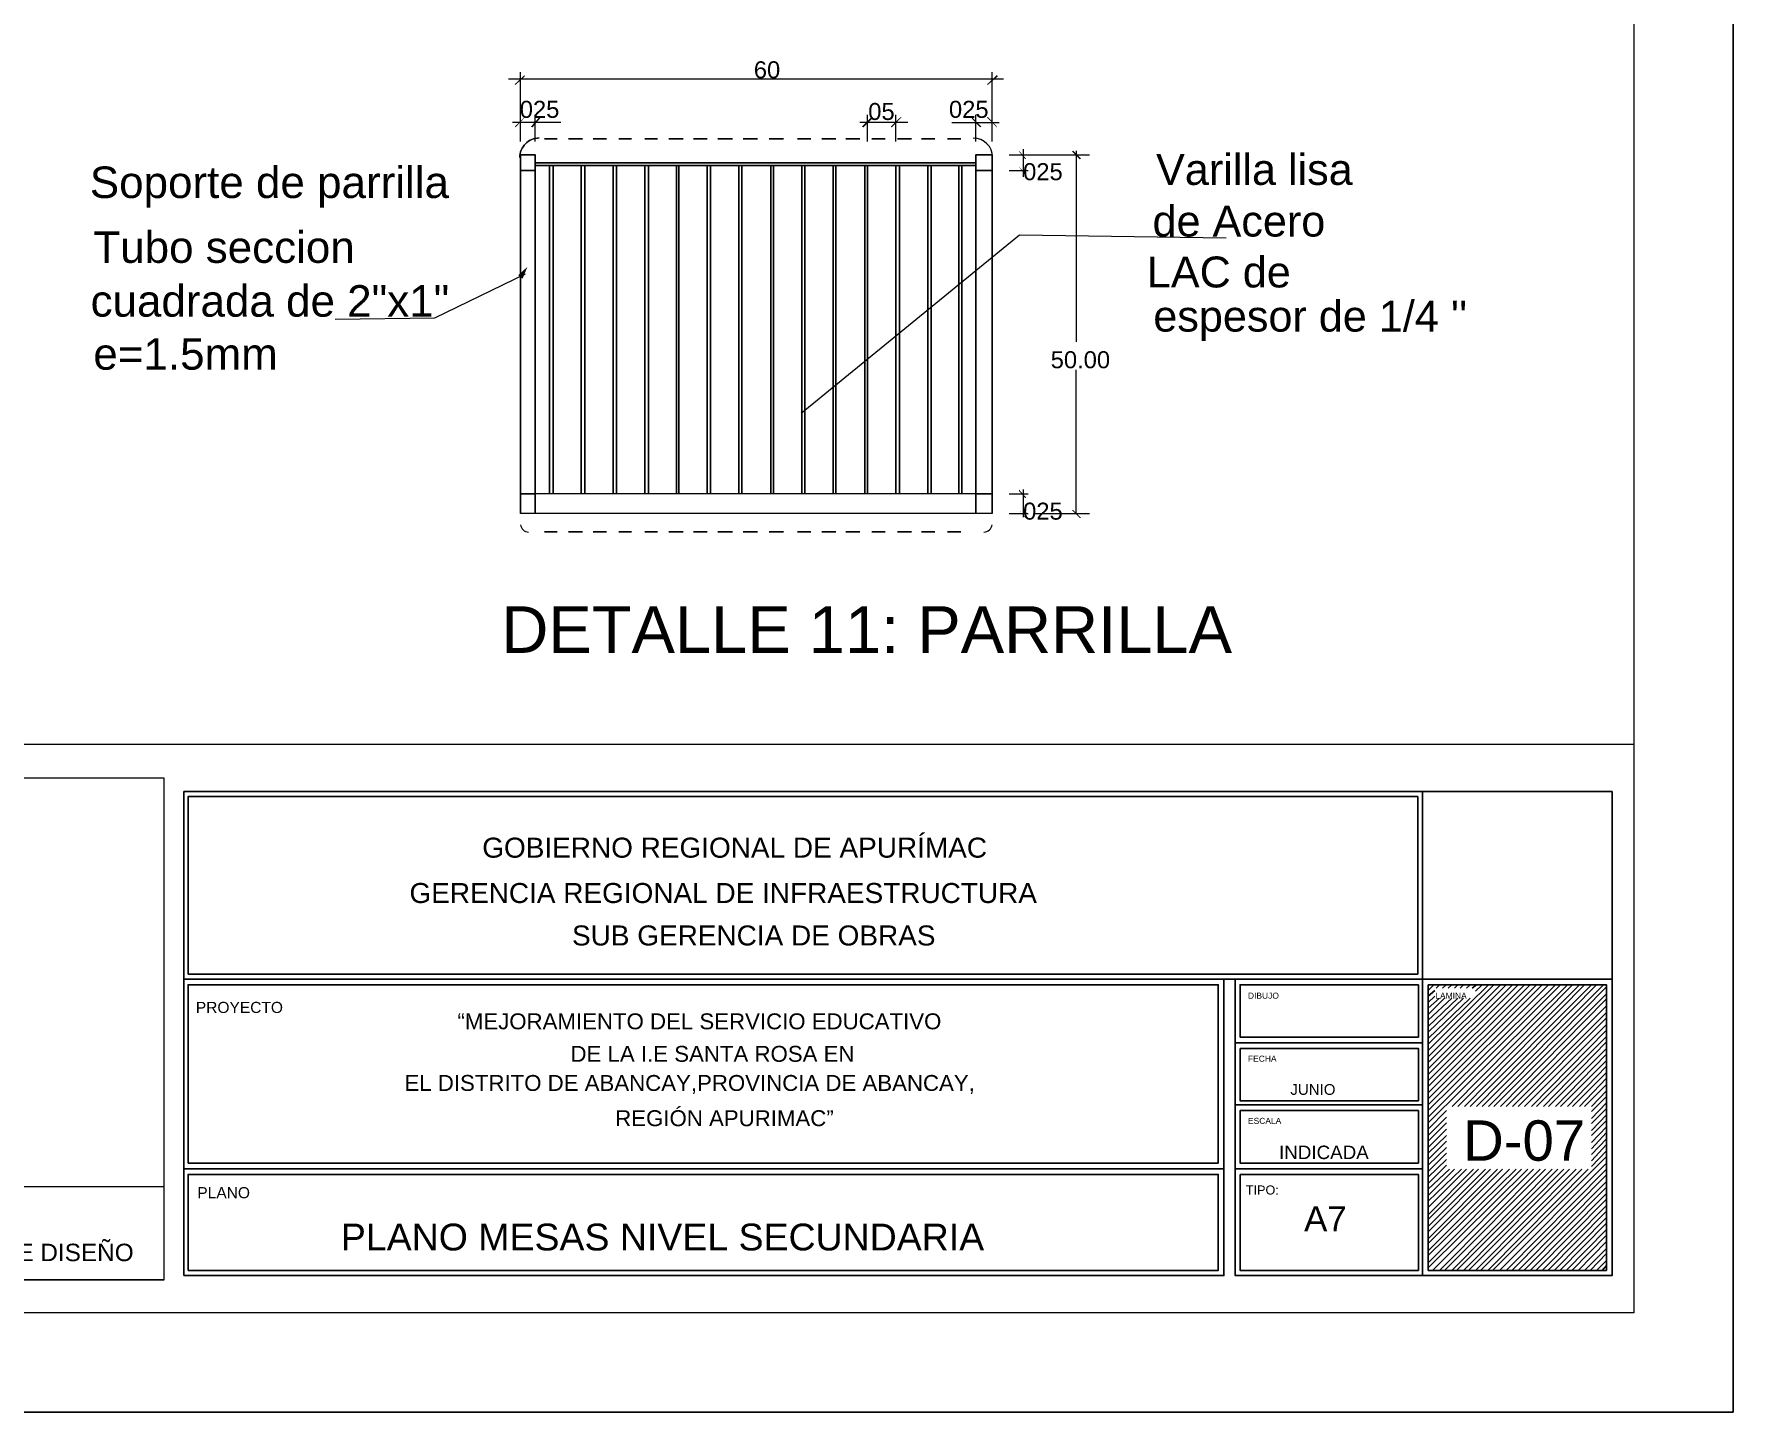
# Model space of a CAD drawing. Header units: inches. Extents: x 0.09 to 5.48, y 0.22 to 3.71.
# Drawn here: x 4.131 to 5.48, y 0.225 to 1.319 of the extents above; entities that cross this region are included whole.
import ezdxf

# ---------------------------------------------------------------- set-up
doc = ezdxf.new("R2010")
doc.units = ezdxf.units.IN
doc.header["$MEASUREMENT"] = 0
for name, color, linetype in [('PDF_PDF3_PDF4_0', 7, 'Continuous'), ('PDF_PDF3_PDF4_A - MEMBRETE', 7, 'Continuous'), ('PDF_PDF3_PDF4_PDF10_COTAS', 7, 'Continuous'), ('PDF_PDF3_PDF4_PDF10_PIEZAS', 7, 'Continuous'), ('PDF_PDF3_PDF4_PDF5_0', 7, 'Continuous'), ('PDF_PDF3_PDF4_PDF5_COTAS-01', 7, 'Continuous'), ('PDF_PDF3_PDF4_PDF6_0', 7, 'Continuous'), ('PDF_PDF3_PDF4_PDF6_COTAS', 7, 'Continuous'), ('PDF_Texto', 7, 'Continuous')]:
    doc.layers.add(name, color=color, linetype=linetype)
doc.layers.add('PDF_PDF3_PDF4_PDF10_LINEAS COMPLEMENTARIAS', color=7, linetype='Continuous', true_color=0x7f7f7f)
doc.styles.add('PDF Arial', font='arial.ttf')

msp = doc.modelspace()

# ---------------------------------------------------------------- linework, layer by layer
at = {"layer": 'PDF_PDF3_PDF4_0', "lineweight": 25}
for points in [[(4.5364, 1.2355), (4.5465, 1.2355)], [(4.5555, 1.2355), (4.5667, 1.2355)], [(4.5752, 1.2355), (4.5858, 1.2355)], [(4.5954, 1.2355), (4.6055, 1.2355)], [(4.6162, 1.2355), (4.6263, 1.2355)], [(4.6353, 1.2355), (4.6465, 1.2355)], [(4.6549, 1.2355), (4.6656, 1.2355)], [(4.674, 1.2355), (4.6858, 1.2355)], [(4.6942, 1.2355), (4.7055, 1.2355)], [(4.715, 1.2355), (4.7262, 1.2355)], [(4.7375, 1.2355), (4.7481, 1.2355)], [(4.7566, 1.2355), (4.7678, 1.2355)], [(4.7757, 1.2355), (4.7869, 1.2355)], [(4.7964, 1.2355), (4.8071, 1.2355)], [(4.8167, 1.2355), (4.8279, 1.2355)], [(4.8358, 1.2355), (4.8464, 1.2355)], [(4.8565, 1.2355), (4.8672, 1.2355)], [(4.5291, 1.2164), (4.879, 1.2164)], [(4.5173, 0.9407), (4.5173, 0.9508), (4.5173, 1.2114), (4.5173, 1.2001)], [(4.5291, 1.2142), (4.879, 1.2142)], [(4.5291, 1.2102), (4.5291, 0.9536)], [(4.5403, 1.2142), (4.5403, 0.9536)], [(4.5432, 1.2142), (4.5432, 0.9536)], [(4.5656, 1.2142), (4.5656, 0.9536)], [(4.5684, 1.2142), (4.5684, 0.9536)], [(4.5909, 1.2142), (4.5909, 0.9536)], [(4.5937, 1.2142), (4.5937, 0.9536)], [(4.6162, 1.2142), (4.6162, 0.9536)], [(4.619, 1.2142), (4.619, 0.9536)], [(4.6414, 1.2142), (4.6414, 0.9536)], [(4.6431, 1.2142), (4.6431, 0.9536)], [(4.6656, 1.2142), (4.6656, 0.9536)], [(4.6684, 1.2142), (4.6684, 0.9536)], [(4.6909, 1.2142), (4.6909, 0.9536)], [(4.6931, 1.2142), (4.6931, 0.9536)], [(4.7161, 1.2142), (4.7161, 0.9536)], [(4.7184, 1.2142), (4.7184, 0.9536)], [(4.7408, 1.2142), (4.7408, 0.9536)], [(4.7431, 1.2142), (4.7431, 0.9536)], [(4.7656, 1.2142), (4.7656, 0.9536)], [(4.7678, 1.2142), (4.7678, 0.9536)], [(4.7908, 1.2142), (4.7908, 0.9536)], [(4.7931, 1.2142), (4.7931, 0.9536)], [(4.8155, 1.2142), (4.8155, 0.9536)], [(4.8183, 1.2142), (4.8183, 0.9536)], [(4.8408, 1.2142), (4.8408, 0.9536)], [(4.8436, 1.2142), (4.8436, 0.9536)], [(4.8655, 1.2142), (4.8655, 0.9536)], [(4.8678, 1.2142), (4.8678, 0.9536)], [(4.879, 1.2102), (4.879, 0.9536)], [(4.8919, 1.2114), (4.8919, 1.2001)], [(4.8919, 0.9536), (4.8919, 1.2102)], [(4.5173, 1.1912), (4.5173, 1.181)], [(4.8919, 1.1912), (4.8919, 1.181)], [(4.5173, 1.1721), (4.5173, 1.162)], [(4.8919, 1.1721), (4.8919, 1.162)], [(4.5173, 1.1524), (4.5173, 1.1412)], [(4.8919, 1.1524), (4.8919, 1.1412)], [(4.5173, 1.1316), (4.5173, 1.121)], [(4.8919, 1.1316), (4.8919, 1.121)], [(4.5173, 1.1114), (4.5173, 1.1013)], [(4.8919, 1.1114), (4.8919, 1.1013)], [(4.5173, 1.0923), (4.5173, 1.0811)], [(4.8919, 1.0923), (4.8919, 1.0811)], [(4.5173, 1.0732), (4.5173, 1.062)], [(4.8919, 1.0732), (4.8919, 1.062)], [(4.5173, 1.0536), (4.5173, 1.0423)], [(4.8919, 1.0536), (4.8919, 1.0423)], [(4.5173, 1.0328), (4.5173, 1.021)], [(4.8919, 1.0328), (4.8919, 1.021)], [(4.5173, 1.0098), (4.5173, 0.9985)], [(4.8919, 1.0098), (4.8919, 0.9985)], [(4.5173, 0.9901), (4.5173, 0.9794)], [(4.8919, 0.9901), (4.8919, 0.9794)], [(4.5173, 0.971), (4.5173, 0.9603)], [(4.8919, 0.971), (4.8919, 0.9603)], [(4.5173, 0.9379), (4.5173, 0.9536), (4.5291, 0.9536), (4.5291, 0.9379)], [(4.8919, 0.9379), (4.8919, 0.9536), (4.879, 0.9536), (4.879, 0.9379)], [(4.8919, 0.9508), (4.8919, 0.9407)], [(4.5364, 0.9233), (4.5465, 0.9233)], [(4.5555, 0.9233), (4.5667, 0.9233)], [(4.5752, 0.9233), (4.5858, 0.9233)], [(4.5954, 0.9233), (4.6055, 0.9233)], [(4.6162, 0.9233), (4.6263, 0.9233)], [(4.6353, 0.9233), (4.6465, 0.9233)], [(4.6549, 0.9233), (4.6656, 0.9233)], [(4.674, 0.9233), (4.6858, 0.9233)], [(4.6942, 0.9233), (4.7055, 0.9233)], [(4.715, 0.9233), (4.7262, 0.9233)], [(4.7375, 0.9233), (4.7481, 0.9233)], [(4.7566, 0.9233), (4.7678, 0.9233)], [(4.7757, 0.9233), (4.7869, 0.9233)], [(4.7964, 0.9233), (4.8071, 0.9233)], [(4.8167, 0.9233), (4.8279, 0.9233)], [(4.8358, 0.9233), (4.8464, 0.9233)], [(4.8565, 0.9233), (4.8672, 0.9233)]]:
    msp.add_lwpolyline(points, dxfattribs=at)
for points in [[(4.5173, 1.2102), (4.5173, 1.2226), (4.5291, 1.2226), (4.5291, 1.2102)], [(4.8919, 1.2102), (4.8919, 1.2226), (4.879, 1.2226), (4.879, 1.2102)]]:
    msp.add_lwpolyline(points, close=True, dxfattribs=at)
at = {"layer": 'PDF_PDF3_PDF4_A - MEMBRETE', "lineweight": 25}
for points in [[(4.25, 0.5683), (5.2339, 0.5683), (5.2339, 0.7172), (4.25, 0.7172)], [(5.3844, 0.5683), (5.2339, 0.5683), (5.2339, 0.7172), (5.3844, 0.7172)], [(4.2534, 0.5723), (5.23, 0.5723), (5.23, 0.7132), (4.2534, 0.7132)], [(4.25, 0.4178), (5.0761, 0.4178), (5.0761, 0.5683), (4.25, 0.5683)], [(4.2534, 0.4223), (5.0716, 0.4223), (5.0716, 0.5638), (4.2534, 0.5638)], [(5.2306, 0.5638), (5.089, 0.5638), (5.089, 0.5223), (5.2306, 0.5223)], [(5.2384, 0.5638), (5.3799, 0.5638), (5.3799, 0.337), (5.2384, 0.337)], [(5.089, 0.5133), (5.2306, 0.5133), (5.2306, 0.4717), (5.089, 0.4717)], [(5.2306, 0.4639), (5.089, 0.4639), (5.089, 0.4223), (5.2306, 0.4223)], [(4.25, 0.333), (5.0761, 0.333), (5.0761, 0.4178), (4.25, 0.4178)], [(4.2534, 0.337), (5.0716, 0.337), (5.0716, 0.4133), (4.2534, 0.4133)], [(5.089, 0.4133), (5.2306, 0.4133), (5.2306, 0.337), (5.089, 0.337)]]:
    msp.add_lwpolyline(points, close=True, dxfattribs=at)
for points in [[(5.2339, 0.5723), (5.2339, 0.7132)], [(5.2339, 0.333), (5.2339, 0.5683), (5.3844, 0.5683), (5.0851, 0.5683), (5.0851, 0.333), (5.3844, 0.333), (5.3844, 0.5683)], [(5.2384, 0.5594), (5.2429, 0.5638)], [(5.2384, 0.5167), (5.2862, 0.5638)], [(5.2384, 0.5116), (5.2906, 0.5638)], [(5.2384, 0.5066), (5.2957, 0.5638)], [(5.2384, 0.5021), (5.3002, 0.5638)], [(5.2384, 0.497), (5.3052, 0.5638)], [(5.2384, 0.4925), (5.3097, 0.5638)], [(5.2384, 0.4875), (5.3148, 0.5638)], [(5.2384, 0.483), (5.3193, 0.5638)], [(5.2384, 0.4779), (5.3243, 0.5638)], [(5.2384, 0.4734), (5.3288, 0.5638)], [(5.2384, 0.4684), (5.3339, 0.5638)], [(5.2384, 0.4639), (5.3395, 0.5638)], [(5.2384, 0.4588), (5.3434, 0.5638)], [(5.2384, 0.4543), (5.3491, 0.5638)], [(5.2384, 0.5549), (5.2435, 0.5594)], [(5.2384, 0.5498), (5.2435, 0.5549)], [(5.2446, 0.561), (5.2474, 0.5638)], [(5.2496, 0.561), (5.2525, 0.5638)], [(5.2541, 0.561), (5.257, 0.5638)], [(5.2575, 0.4673), (5.353, 0.5638)], [(5.2592, 0.561), (5.262, 0.5638)], [(5.262, 0.4673), (5.3586, 0.5638)], [(5.2637, 0.561), (5.2665, 0.5638)], [(5.2671, 0.4673), (5.3625, 0.5638)], [(5.2687, 0.561), (5.2716, 0.5638)], [(5.2716, 0.4673), (5.3681, 0.5638)], [(5.2732, 0.561), (5.2766, 0.5638)], [(5.276, 0.5588), (5.2811, 0.5638)], [(5.2766, 0.4673), (5.3721, 0.5638)], [(5.2811, 0.4673), (5.3777, 0.5638)], [(5.2862, 0.4673), (5.3799, 0.5622)], [(5.2906, 0.4673), (5.3799, 0.5565)], [(5.2384, 0.5453), (5.2474, 0.5532)], [(5.2384, 0.5403), (5.2513, 0.5532)], [(5.2384, 0.5358), (5.257, 0.5532)], [(5.2384, 0.5307), (5.262, 0.5532)], [(5.2384, 0.5262), (5.2665, 0.5532)], [(5.2384, 0.5212), (5.2716, 0.5532)], [(5.2957, 0.4673), (5.3799, 0.5526)], [(5.3002, 0.4673), (5.3799, 0.547)], [(5.3052, 0.4673), (5.3799, 0.5419)], [(5.3097, 0.4673), (5.3799, 0.5375)], [(5.3148, 0.4673), (5.3799, 0.5324)], [(5.3204, 0.4673), (5.3799, 0.5279)], [(5.0851, 0.5178), (5.2339, 0.5178), (5.0851, 0.5178)], [(5.3243, 0.4673), (5.3799, 0.5228)], [(5.33, 0.4673), (5.3799, 0.5184)], [(5.3339, 0.4673), (5.3799, 0.5133)], [(5.3395, 0.4673), (5.3799, 0.5088)], [(5.3434, 0.4673), (5.3799, 0.5038)], [(5.3491, 0.4673), (5.3799, 0.4993)], [(5.353, 0.4673), (5.3799, 0.4942)], [(5.3586, 0.4673), (5.3799, 0.4897)], [(5.3625, 0.4673), (5.3799, 0.4847)], [(5.3681, 0.4673), (5.3799, 0.4796)], [(5.3681, 0.4633), (5.3799, 0.4751)], [(5.2339, 0.4684), (5.0851, 0.4684)], [(5.2384, 0.4493), (5.253, 0.4639)], [(5.3681, 0.4577), (5.3799, 0.4701)], [(5.3681, 0.4538), (5.3799, 0.4656)], [(5.3681, 0.4482), (5.3799, 0.4605)], [(5.2384, 0.4442), (5.253, 0.4588)], [(5.2384, 0.4397), (5.253, 0.4543)], [(5.2384, 0.4347), (5.253, 0.4493)], [(5.3681, 0.4442), (5.3799, 0.456)], [(5.3681, 0.4386), (5.3799, 0.451)], [(5.3681, 0.4336), (5.3799, 0.4465)], [(5.2384, 0.4302), (5.253, 0.4442)], [(5.2384, 0.4251), (5.253, 0.4397)], [(5.2384, 0.4206), (5.253, 0.4347)], [(5.3681, 0.4291), (5.3799, 0.4414)], [(5.3681, 0.424), (5.3799, 0.4369)], [(5.3681, 0.4195), (5.3799, 0.4319)], [(5.2384, 0.4156), (5.253, 0.4302)], [(5.2384, 0.4111), (5.253, 0.4251)], [(5.2384, 0.406), (5.253, 0.4206)], [(5.2895, 0.337), (5.3799, 0.4274)], [(5.2951, 0.337), (5.3799, 0.4223)], [(5.2339, 0.4178), (5.0851, 0.4178)], [(5.2384, 0.4015), (5.2553, 0.4173)], [(5.2384, 0.3965), (5.2592, 0.4173)], [(5.2384, 0.392), (5.2648, 0.4173)], [(5.2384, 0.3869), (5.2687, 0.4173)], [(5.2384, 0.3813), (5.2744, 0.4173)], [(5.2384, 0.3774), (5.2783, 0.4173)], [(5.2384, 0.3718), (5.2839, 0.4173)], [(5.2384, 0.3678), (5.2878, 0.4173)], [(5.2384, 0.3622), (5.2935, 0.4173)], [(5.2384, 0.3583), (5.2974, 0.4173)], [(5.2384, 0.3527), (5.303, 0.4173)], [(5.2384, 0.3488), (5.3081, 0.4173)], [(5.2384, 0.3431), (5.3125, 0.4173)], [(5.2384, 0.3392), (5.3176, 0.4173)], [(5.2418, 0.337), (5.3221, 0.4173)], [(5.2474, 0.337), (5.3272, 0.4173)], [(5.2513, 0.337), (5.3316, 0.4173)], [(5.257, 0.337), (5.3367, 0.4173)], [(5.2609, 0.337), (5.3412, 0.4173)], [(5.2665, 0.337), (5.3462, 0.4173)], [(5.2704, 0.337), (5.3507, 0.4173)], [(5.276, 0.337), (5.3558, 0.4173)], [(5.28, 0.337), (5.3603, 0.4173)], [(5.2856, 0.337), (5.3653, 0.4173)], [(5.3002, 0.337), (5.3799, 0.4173)], [(5.3047, 0.337), (5.3799, 0.4128)], [(5.3097, 0.337), (5.3799, 0.4077)], [(5.3142, 0.337), (5.3799, 0.4032)], [(5.3193, 0.337), (5.3799, 0.3982)], [(5.3238, 0.337), (5.3799, 0.3937)], [(5.3288, 0.337), (5.3799, 0.3886)], [(5.3333, 0.337), (5.3799, 0.3841)], [(5.3384, 0.337), (5.3799, 0.3791)], [(5.3429, 0.337), (5.3799, 0.3746)], [(5.3479, 0.337), (5.3799, 0.3695)], [(5.3524, 0.337), (5.3799, 0.365)], [(5.3575, 0.337), (5.3799, 0.36)], [(5.3625, 0.337), (5.3799, 0.3544)], [(5.367, 0.337), (5.3799, 0.3504)], [(5.3721, 0.337), (5.3799, 0.3448)], [(5.3766, 0.337), (5.3799, 0.3409)]]:
    msp.add_lwpolyline(points, dxfattribs=at)
at = {"layer": 'PDF_PDF3_PDF4_PDF10_COTAS', "lineweight": 5}
for points in [[(0.1672, 3.633), (5.4018, 3.633), (5.4018, 0.3033), (0.1672, 0.3033)], [(3.083, 0.7548), (5.4018, 0.7548), (5.4018, 0.3033), (3.083, 0.3033)], [(3.083, 0.7548), (5.4018, 0.7548), (5.4018, 0.3033), (3.083, 0.3033)]]:
    msp.add_lwpolyline(points, close=True, dxfattribs=at)
at = {"layer": 'PDF_PDF3_PDF4_PDF10_LINEAS COMPLEMENTARIAS', "lineweight": 5}
for points in [[(3.3919, 0.3297), (3.1105, 0.3297), (4.2343, 0.3297), (4.2343, 0.7278), (3.1105, 0.7278), (3.1105, 0.3297), (3.1105, 0.5959)], [(4.2343, 0.3297), (3.9535, 0.3297), (3.9535, 0.7278)], [(3.1105, 0.4038), (3.3919, 0.4038), (3.6727, 0.4038), (3.9535, 0.4038), (4.2343, 0.4038)]]:
    msp.add_lwpolyline(points, dxfattribs=at)
at = {"layer": 'PDF_PDF3_PDF4_PDF10_PIEZAS', "lineweight": 25}
msp.add_lwpolyline([(5.4805, 3.7127), (5.4805, 0.2246), (0.0885, 0.2246), (0.0885, 3.7127)], close=True, dxfattribs=at)
at = {"layer": 'PDF_PDF3_PDF4_PDF5_0', "lineweight": 13}
msp.add_lwpolyline([(4.7403, 1.0176), (4.9138, 1.1591)], dxfattribs=at)
at = {"layer": 'PDF_PDF3_PDF4_PDF5_COTAS-01', "lineweight": 13}
msp.add_lwpolyline([(4.9138, 1.1591), (5.0778, 1.1569)], dxfattribs=at)
at = {"layer": 'PDF_PDF3_PDF4_PDF6_0', "lineweight": 5}
msp.add_lwpolyline([(4.5322, 1.2361, 0.414216), (4.5168, 1.2206, -0.414216)], format="xyb", close=True, dxfattribs=at)
at = {"layer": 'PDF_PDF3_PDF4_PDF6_0', "lineweight": 13}
for points in [[(4.9054, 1.2226), (4.9206, 1.2226)], [(4.9166, 1.2271), (4.9166, 1.2052)], [(4.9166, 1.2226), (4.9694, 1.2226)], [(4.9587, 1.226), (4.9587, 1.0743)], [(4.9054, 1.2102), (4.9206, 1.2102)], [(4.3702, 1.0923), (4.4494, 1.0934), (4.5213, 1.1283)], [(4.9587, 0.9379), (4.9587, 1.0519)], [(4.879, 0.9536), (4.5291, 0.9536)], [(4.9054, 0.9536), (4.9206, 0.9536)], [(4.9166, 0.957), (4.9166, 0.9351)], [(4.8919, 0.9379), (4.5173, 0.9379)], [(4.9054, 0.9379), (4.9206, 0.9379)], [(4.9262, 0.9379), (4.9694, 0.9379)]]:
    msp.add_lwpolyline(points, dxfattribs=at)
at = {"layer": 'PDF_PDF3_PDF4_PDF6_0', "lineweight": 5}
for centre, radius, start, end in [((4.877, 1.2206), 0.0154, 0.0004, 89.9996), ((4.5238, 0.9297), 0.00646, 185.7682, 270.0003), ((4.8855, 0.9297), 0.00646, 270, 354.2338)]:
    msp.add_arc(centre, radius, start, end, dxfattribs=at)
at = {"layer": 'PDF_PDF3_PDF4_PDF6_0', "transparency": 33554559}
for points in [[(4.9189, 1.2198), (4.9133, 1.2254), (4.9133, 1.226)], [(4.9183, 1.2192), (4.9189, 1.2198), (4.9133, 1.2254)], [(4.9627, 1.2198), (4.9554, 1.2254), (4.9565, 1.226)], [(4.9615, 1.2192), (4.9627, 1.2198), (4.9554, 1.2254)], [(4.9189, 1.208), (4.9189, 1.208), (4.9133, 1.2131)], [(4.9189, 1.208), (4.9133, 1.2131), (4.9183, 1.2069)], [(4.5156, 1.1271), (4.5229, 1.1339), (4.519, 1.1243)], [(4.9189, 0.9508), (4.9133, 0.9558), (4.9133, 0.957)], [(4.9183, 0.9502), (4.9189, 0.9508), (4.9133, 0.9558)], [(4.9189, 0.9345), (4.9189, 0.9345), (4.9133, 0.9407)], [(4.9189, 0.9345), (4.9133, 0.9407), (4.9183, 0.9345)], [(4.9565, 0.9407), (4.9554, 0.9407), (4.9627, 0.9345)], [(4.9554, 0.9407), (4.9627, 0.9345), (4.9615, 0.9345)]]:
    msp.add_solid(points, dxfattribs=at)
at = {"layer": 'PDF_PDF3_PDF4_PDF6_COTAS', "lineweight": 13}
for points in [[(4.9009, 1.2827), (4.5078, 1.2827)], [(4.5173, 1.2445), (4.5173, 1.2883)], [(4.8919, 1.2417), (4.8919, 1.2883)], [(4.5493, 1.2484), (4.5111, 1.2484)], [(4.5173, 1.2333), (4.5173, 1.2546)], [(4.5291, 1.2333), (4.5291, 1.2546)], [(4.8251, 1.2484), (4.7869, 1.2484)], [(4.7931, 1.2333), (4.7931, 1.2546)], [(4.8155, 1.2333), (4.8155, 1.2546)], [(4.8599, 1.2484), (4.8975, 1.2484)], [(4.879, 1.2333), (4.879, 1.2546)], [(4.8919, 1.2333), (4.8919, 1.2546)]]:
    msp.add_lwpolyline(points, dxfattribs=at)
at = {"layer": 'PDF_PDF3_PDF4_PDF6_COTAS', "transparency": 33554559}
for points in [[(4.5207, 1.2861), (4.5134, 1.2782), (4.5128, 1.2788)], [(4.5207, 1.2849), (4.5207, 1.2861), (4.5134, 1.2782)], [(4.888, 1.2788), (4.8885, 1.2782), (4.8958, 1.2861)], [(4.8885, 1.2782), (4.8958, 1.2861), (4.8964, 1.2849)], [(4.5207, 1.2529), (4.5134, 1.2445), (4.5128, 1.2451)], [(4.5207, 1.2524), (4.5207, 1.2529), (4.5134, 1.2445)], [(4.5257, 1.2451), (4.5269, 1.2445), (4.5325, 1.2529)], [(4.5269, 1.2445), (4.5325, 1.2529), (4.5336, 1.2524)], [(4.7964, 1.2529), (4.7897, 1.2445), (4.7886, 1.2451)], [(4.7976, 1.2524), (4.7964, 1.2529), (4.7897, 1.2445)], [(4.8116, 1.2451), (4.8122, 1.2445), (4.8195, 1.2529)], [(4.8122, 1.2445), (4.8195, 1.2529), (4.82, 1.2524)], [(4.8824, 1.2445), (4.8756, 1.2529), (4.8751, 1.2524)], [(4.8835, 1.2451), (4.8824, 1.2445), (4.8756, 1.2529)], [(4.888, 1.2524), (4.8885, 1.2529), (4.8958, 1.2445)], [(4.8885, 1.2529), (4.8958, 1.2445), (4.8958, 1.2451)]]:
    msp.add_solid(points, dxfattribs=at)

# ---------------------------------------------------------------- texts
at = {"layer": 'PDF_Texto', "attachment_point": 7, "style": 'PDF Arial'}
for s, insert, char_height in [('60', (4.7027, 1.2833), 0.0135), ('025', (4.5168, 1.2519), 0.0135), ('05', (4.7936, 1.2502), 0.0135), ('025', (4.8577, 1.2519), 0.0135), ('Soporte de parrilla', (4.1753, 1.1809), 0.024993), ('025', (4.9166, 1.2024), 0.0135), ('Varilla lisa', (5.0222, 1.1985), 0.02454), ('de Acero', (5.0194, 1.1575), 0.02454), ('Tubo seccion', (4.1781, 1.1366), 0.024993), ('LAC de', (5.0149, 1.1171), 0.02454), ('cuadrada de 2"x1"', (4.1759, 1.0939), 0.024993), ("espesor de 1/4 ''", (5.02, 1.075), 0.02454), ('e=1.5mm', (4.1781, 1.0518), 0.02499), ('50.00', (4.9385, 1.0531), 0.0135), ('025', (4.9166, 0.9329), 0.0135), ('DETALLE 11: PARRILLA', (4.5022, 0.8273), 0.037003), ('GOBIERNO REGIONAL DE APURÍMAC', (4.487, 0.6645), 0.015895), ('GERENCIA REGIONAL DE INFRAESTRUCTURA', (4.4292, 0.6285), 0.015895), ('SUB GERENCIA DE OBRAS', (4.5583, 0.5948), 0.015895), ('DIBUJO', (5.0952, 0.5527), 0.0048), ('LAMINA', (5.244, 0.5527), 0.0048), ('PROYECTO', (4.2595, 0.5413), 0.00883), ('“MEJORAMIENTO DEL SERVICIO EDUCATIVO', (4.4673, 0.5283), 0.012634), ('DE LA I.E SANTA ROSA EN', (4.5571, 0.5025), 0.012634), ('FECHA', (5.0952, 0.5027), 0.0048), ('EL DISTRITO DE ABANCAY,PROVINCIA DE ABANCAY,', (4.4252, 0.4772), 0.012634), ('JUNIO', (5.1289, 0.4763), 0.00854), ('REGIÓN APURIMAC”', (4.5926, 0.4514), 0.012634), ('ESCALA', (5.0952, 0.4533), 0.0048), ('D-07', (5.2661, 0.4237), 0.03201), ('INDICADA', (5.1199, 0.4253), 0.01067), ('PLANO', (4.2607, 0.3942), 0.00883), ('TIPO:', (5.0935, 0.3972), 0.00719), ('A7', (5.1398, 0.3682), 0.01978), ('PLANO MESAS NIVEL SECUNDARIA', (4.3747, 0.3526), 0.021304), ('ESPECIALISTA DE DISEÑO', (3.9608, 0.3442), 0.013845)]:
    msp.add_mtext(s, dxfattribs=dict(at, insert=insert, char_height=char_height))

doc.saveas('drawing.dxf')
